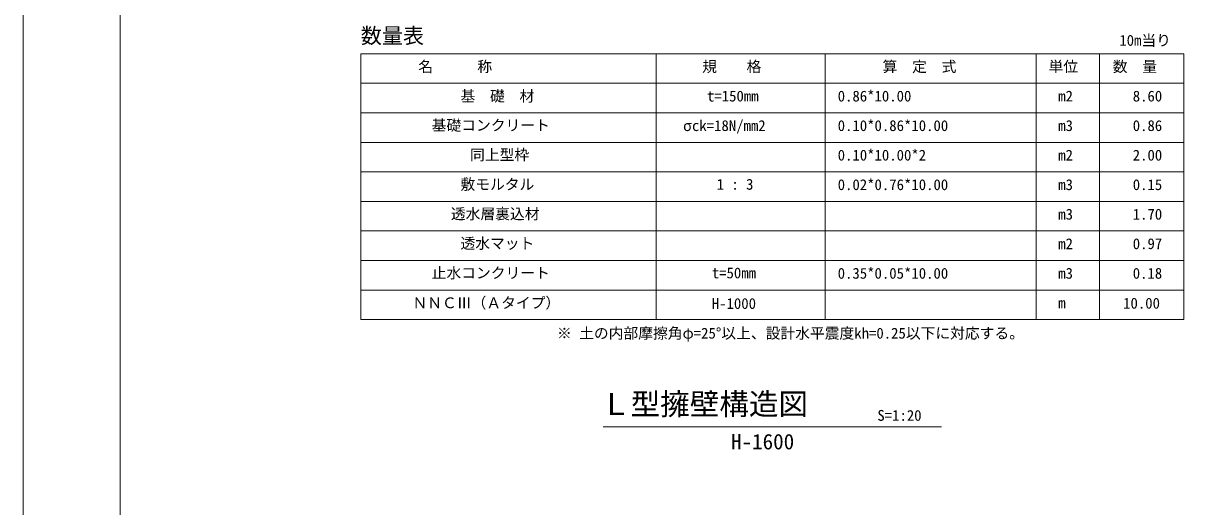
# Model space of a CAD drawing. Units: millimetres, scale not verified, with parts at other scales. Extents: x -252 to 252048, y 18866 to 78266.
# Drawn here: x -252 to 27245, y 48356 to 59817 of the extents above; entities that cross this region are included whole.
import ezdxf
from ezdxf.enums import TextEntityAlignment as Align

# ---------------------------------------------------------------- set-up
doc = ezdxf.new("R2010")
doc.units = ezdxf.units.MM
doc.header["$LTSCALE"] = 300
for name, color, linetype in [('D-MTR', 1, 'Continuous'), ('D-MTR-TXT', 1, 'Continuous'), ('D-TTL-TXT', 1, 'Continuous')]:
    doc.layers.add(name, color=color, linetype=linetype)
for name, color, linetype, lineweight in [('D-MTR-FRAM', 7, 'Continuous', 18), ('D-TTL(外枠）', 2, 'Continuous', 18), ('D-TTL-LINE', 7, 'Continuous', 18), ('DEFPOINTS_3', 7, 'Continuous', 18)]:
    doc.layers.add(name, color=color, linetype=linetype, lineweight=lineweight)
doc.styles.add('ＭＳ ゴシック', font='')
doc.styles.get('ＭＳ ゴシック').set_extended_font_data('MS Gothic')

msp = doc.modelspace()

# ---------------------------------------------------------------- linework, layer by layer
at = {"layer": 'D-MTR-FRAM'}
for p, q in [((7745, 59093.2), (27245, 59093.2)), ((7745, 52793.2), (7745, 59093.2)), ((14745, 52793.2), (14745, 59093.2)), ((18745, 52793.2), (18745, 59093.2)), ((23745, 52793.2), (23745, 59093.2)), ((25245, 52793.2), (25245, 59093.2)), ((25245, 52793.2), (25245, 59093.2)), ((27245, 59093.2), (27245, 52793.2)), ((7745, 58393.2), (27245, 58393.2)), ((7745, 57693.2), (27245, 57693.2)), ((7745, 56993.2), (27245, 56993.2)), ((7745, 56293.2), (27245, 56293.2)), ((7745, 55593.2), (27245, 55593.2)), ((7745, 54893.2), (27245, 54893.2)), ((7745, 54193.2), (27245, 54193.2)), ((7745, 53493.2), (27245, 53493.2)), ((7745, 52793.2), (27245, 52793.2))]:
    msp.add_line(p, q, dxfattribs=at)
at = {"layer": 'D-TTL(外枠）'}
msp.add_line((2048.2, 20866.3), (2048.2, 76266.3), dxfattribs=at)
at = {"layer": 'D-TTL-LINE'}
msp.add_line((13485.4, 50252.4), (21504.7, 50252.4), dxfattribs=at)
at = {"layer": 'DEFPOINTS_3'}
msp.add_line((-251.8, 18866.3), (-251.8, 78266.3), dxfattribs=at)

# ---------------------------------------------------------------- texts
at = {"layer": 'D-MTR', "style": 'ＭＳ ゴシック'}
msp.add_text('数量表', height=366.6, dxfattribs=at).set_placement((7745, 59226.6), align=Align.BOTTOM_LEFT)
at = {"layer": 'D-MTR-TXT', "style": 'ＭＳ ゴシック'}
for s, p in [('10m当り', (25717.2, 59206.6)), ('名\u3000\u3000\u3000称', (9108, 58584.6)), ('規\u3000\u3000格', (15835.4, 58584.6)), ('算\u3000定\u3000式', (20108, 58584.6)), ('単位', (24040.2, 58584.6)), ('数\u3000量', (25562.8, 58584.6)), ('基\u3000礎\u3000材', (10108, 57884.6)), ('t=150mm', (15949.1, 57884.6)), ('0.86*10.00', (19045, 57884.6)), ('m2', (24270, 57884.6)), ('8.60', (26035.4, 57884.6)), ('基礎コンクリート', (9425.8, 57193.6)), ('σck=18N/mm2', (15380.6, 57184.6)), ('0.10*0.86*10.00', (19045, 57184.6)), ('m3', (24270, 57184.6)), ('0.86', (26035.4, 57184.6)), ('同上型枠', (10335.4, 56493.6)), ('0.10*10.00*2', (19045, 56484.6)), ('m2', (24270, 56484.6)), ('2.00', (26035.4, 56484.6)), ('敷モルタル', (10108, 55793.6)), ('1 : 3', (16176.5, 55793.6)), ('0.02*0.76*10.00', (19045, 55784.6)), ('m3', (24270, 55784.6)), ('0.15', (26035.4, 55784.6)), ('透水層裏込材', (9880.6, 55093.6)), ('m3', (24270, 55084.6)), ('1.70', (26035.4, 55084.6)), ('透水マット', (10108, 54393.6)), ('m2', (24270, 54384.6)), ('0.97', (26035.4, 54384.6)), ('止水コンクリート', (9425.8, 53693.6)), ('t=50mm', (16062.8, 53693.6)), ('0.35*0.05*10.00', (19045, 53684.6)), ('m3', (24270, 53684.6)), ('0.18', (26035.4, 53684.6)), ('ＮＮＣⅢ（Ａタイプ）', (8970.9, 52984.6)), ('H-1000', (16062.8, 52968.2)), ('m', (24270, 52984.6)), ('10.00', (25808, 52975.6)), ('※ 土の内部摩擦角φ=25°以上、設計水平震度kh=0.25以下に対応する。', (12395.1, 52264.9))]:
    msp.add_text(s, height=256.6, dxfattribs=at).set_placement(p, align=Align.BOTTOM_LEFT)
at = {"layer": 'D-TTL-TXT', "style": 'ＭＳ ゴシック'}
for s, height, p in [('Ｌ型擁壁構造図', 513.2, (13441, 50380.4)), ('S=1:20', 256.6, (19985.4, 50316.4)), ('H-1600', 366.6, (16518.4, 49607))]:
    msp.add_text(s, height=height, dxfattribs=at).set_placement(p, align=Align.BOTTOM_LEFT)

doc.saveas('drawing.dxf')
